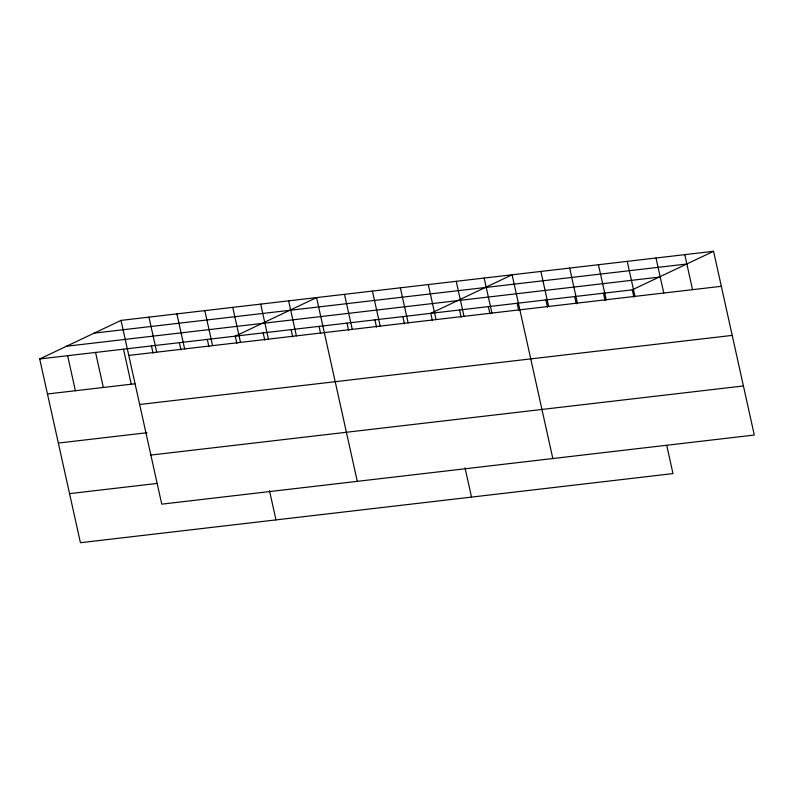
<?xml version="1.0" encoding="UTF-8"?>
<svg xmlns="http://www.w3.org/2000/svg" width="794" height="794" viewBox="0 0 794 794"><rect width="100%" height="100%" fill="white"/><g stroke="black" fill="none" stroke-linecap="round" stroke-linejoin="round"><path stroke-width="1.19" d="M666.771 445.553L672.984 473.601L80.432 542.709L39.7 358.957L121.016 320.399L713.568 251.291L754.3 435.043L161.748 504.15L121.016 320.399M39.7 358.957L632.252 289.85L713.568 251.291M94.178 333.123L686.731 264.015M66.537 346.234L659.08 277.126M128.777 355.424L721.329 286.306M47.461 393.983L134.911 383.79M139.665 404.503L732.207 335.396M58.349 443.062L147.009 432.72M150.87 455.071L743.422 385.953M69.554 493.63L157.004 483.437M684.785 254.646L692.547 289.671M656.003 258L663.764 293.026M627.22 261.355L634.982 296.38M632.252 289.85L633.85 297.095M598.438 264.72L606.209 299.735M603.47 293.204L605.078 300.46M569.655 268.074L577.427 303.1M574.687 296.569L576.295 303.814M540.883 271.429L548.644 306.454M545.905 299.924L547.513 307.169M552.832 458.535L512.1 274.784L430.785 313.352L432.393 320.597M517.122 303.278L518.73 310.523M484.161 278.039L491.923 313.064M488.34 306.633L489.948 313.878M456.232 281.304L463.994 316.32M459.567 309.997L461.165 317.243M428.294 284.56L436.055 319.585M465.046 467.884L471.517 497.104M400.355 287.815L408.126 322.84M402.846 316.608L404.454 323.853M372.426 291.08L380.187 326.096M374.917 319.863L376.515 327.108M344.487 294.336L352.258 329.361M346.978 323.128L348.586 330.373M357.29 481.343L316.558 297.591L235.242 336.16L236.85 343.405M319.049 326.384L320.647 333.629M288.619 300.847L296.39 335.872M291.11 329.639L292.718 336.884M260.69 304.112L268.451 339.127M263.171 332.894L264.779 340.14M232.751 307.367L240.513 342.393M269.503 490.692L275.975 519.901M204.822 310.623L212.584 345.648M207.303 339.415L208.911 346.66M176.883 313.878L184.645 348.903M179.375 342.671L180.982 349.916M148.954 317.143L156.716 352.159M151.436 345.926L153.043 353.171M123.507 349.191L131.268 384.207M95.568 352.447L103.329 387.472M67.639 355.702L75.4 390.727"/></g></svg>
